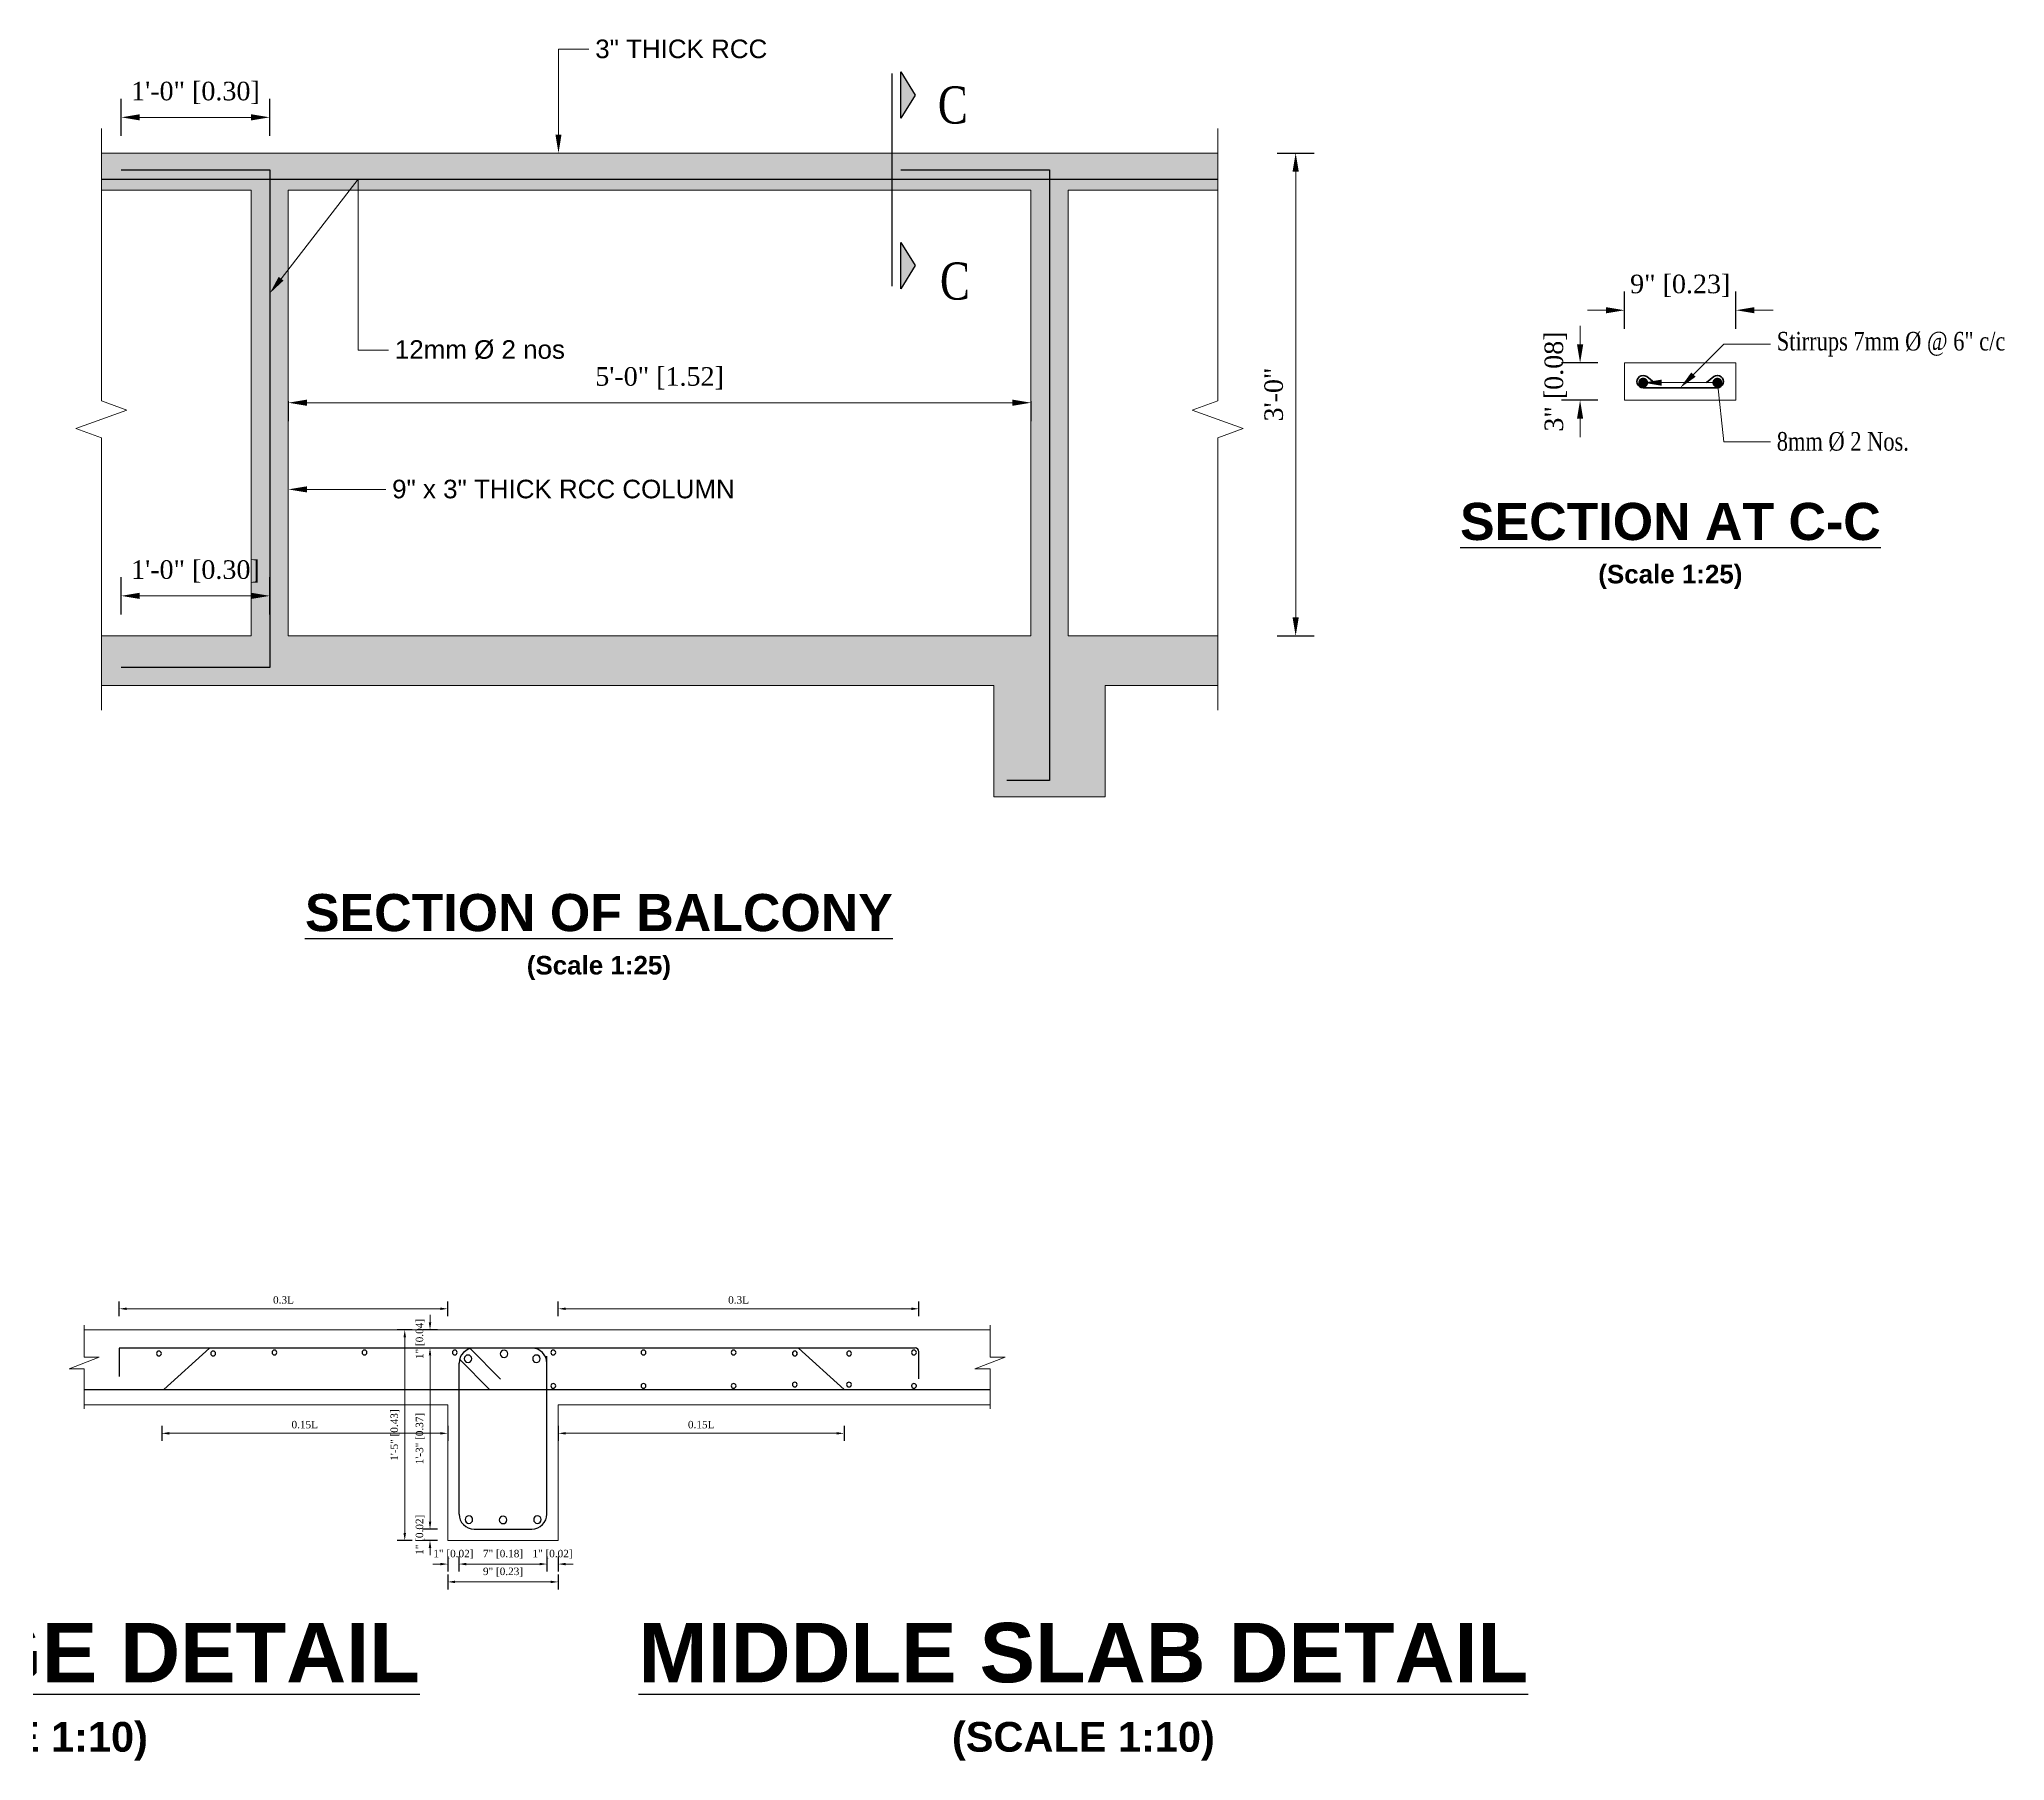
# Model space of a CAD drawing. Header units: feet. Extents: x 4160 to 31260, y -20219 to -1382.
# Drawn here: x 22902 to 23060.8, y -4843.4 to -4704.3 of the extents above; entities that cross this region are included whole.
import ezdxf
from ezdxf import colors
from ezdxf.entities.mleader import LeaderData, LeaderLine
from ezdxf.math import Vec2, Vec3

# ---------------------------------------------------------------- set-up
doc = ezdxf.new("R2010")
doc.units = ezdxf.units.FT
doc.header["$LTSCALE"] = 50
doc.header["$MEASUREMENT"] = 0
doc.header["$PDMODE"] = 34
doc.linetypes.add('DASHED2', pattern=[0.375, 0.25, -0.125])
for name, color, linetype, lineweight in [('DIM', 7, 'Continuous', 9), ('IES_WR_Dimension', 7, 'Continuous', 15), ('IES_WR_Leader', 7, 'Continuous', 15), ('IES_WR_Rebar Concrete Line', 2, 'Continuous', 15), ('IES_WR_Rebar-Main', 1, 'Continuous', 30), ('IES_WR_Stirrups', 6, 'Continuous', 25), ('REBARS', 1, 'Continuous', 40)]:
    doc.layers.add(name, color=color, linetype=linetype, lineweight=lineweight)
doc.layers.add('IES_WR_TEMPLATE-TITLE TEXT', color=7, linetype='Continuous')
doc.layers.add('Text', color=7, linetype='Continuous')
doc.styles.add('1.8', font='times.ttf', dxfattribs={"width": 0.8, "height": 8})
doc.styles.add('arial', font='times.ttf')
doc.styles.add('Arial Annotation', font='arial.ttf', dxfattribs={"height": 0.06})
doc.dimstyles.new('SECS', dxfattribs={"dimtxt": 0.06, "dimasz": 0.06, "dimexe": 0.06, "dimexo": 0, "dimgap": 0.04, "dimtad": 1, "dimdec": 0, "dimzin": 3, "dimdsep": 46, "dimlunit": 4, "dimtxsty": 'arial', "dimcen": 1.25, "dimclrd": 256, "dimclrt": 3, "dimadec": 0, "dimazin": 0, "dimtfac": 1, "dimtdec": 0, "dimtix": 1, "dimtofl": 0, "dimtmove": 2, "dimatfit": 1, "dimfxl": 0.06, "dimfxlon": 1, "dimtolj": 1, "dimtzin": 0, "dimlwd": -1, "dimarcsym": 0})

# ---------------------------------------------------------------- blocks, each defined once
blk = doc.blocks.new('*D905')
at = {"layer": 'Defpoints', "color": 0, "transparency": 16777216}
for p in [(22997.04, -4713.53), (22997.04, -4752.53), (23003.47, -4752.53)]:
    blk.add_point(p, dxfattribs=at)
at = {"layer": 'IES_WR_Dimension', "color": 0, "lineweight": -2, "transparency": 16777216}
for p, q in [((23001.97, -4713.53), (23004.97, -4713.53)), ((23001.97, -4752.53), (23004.97, -4752.53))]:
    blk.add_line(p, q, dxfattribs=at)
at = {"layer": 'IES_WR_Dimension', "transparency": 16777216}
blk.add_line((23003.47, -4715.03), (23003.47, -4751.03), dxfattribs=at)
for points in [[(23003.22, -4715.03), (23003.72, -4715.03), (23003.47, -4713.53)], [(23003.22, -4751.03), (23003.72, -4751.03), (23003.47, -4752.53)]]:
    blk.add_solid(points, dxfattribs=at)
at = {"layer": 'IES_WR_Dimension', "color": 3, "transparency": 16777216, "insert": (23001.7, -4733.03), "char_height": 1.5, "attachment_point": 5, "rotation": 90, "style": 'arial'}
blk.add_mtext('\\A1;3\'-0"', dxfattribs=at)
blk = doc.blocks.new('*D907')
at = {"layer": 'Defpoints', "color": 0, "transparency": 16777216}
for p in [(22908.58, -4710.64), (22908.58, -4714.89), (22920.58, -4714.89)]:
    blk.add_point(p, dxfattribs=at)
at = {"layer": 'IES_WR_Dimension', "color": 0, "lineweight": -2, "transparency": 16777216}
for p, q in [((22908.58, -4712.14), (22908.58, -4709.14)), ((22920.58, -4712.14), (22920.58, -4709.14))]:
    blk.add_line(p, q, dxfattribs=at)
at = {"layer": 'IES_WR_Dimension', "transparency": 16777216}
blk.add_line((22919.08, -4710.64), (22910.08, -4710.64), dxfattribs=at)
for points in [[(22910.08, -4710.39), (22910.08, -4710.89), (22908.58, -4710.64)], [(22919.08, -4710.39), (22919.08, -4710.89), (22920.58, -4710.64)]]:
    blk.add_solid(points, dxfattribs=at)
at = {"layer": 'IES_WR_Dimension', "color": 3, "transparency": 16777216, "insert": (22914.58, -4708.67), "char_height": 1.5, "attachment_point": 5, "style": 'arial'}
blk.add_mtext('\\A1;1\'-0" [0.30]', dxfattribs=at)
blk = doc.blocks.new('*D909')
at = {"layer": 'Defpoints', "color": 0, "transparency": 16777216}
for p in [(22920.58, -4749.29), (22908.58, -4757.93), (22920.58, -4757.93)]:
    blk.add_point(p, dxfattribs=at)
at = {"layer": 'IES_WR_Dimension', "color": 0, "lineweight": -2, "transparency": 16777216}
for p, q in [((22908.58, -4750.79), (22908.58, -4747.79)), ((22920.58, -4750.79), (22920.58, -4747.79))]:
    blk.add_line(p, q, dxfattribs=at)
at = {"layer": 'IES_WR_Dimension', "transparency": 16777216}
blk.add_line((22910.08, -4749.29), (22919.08, -4749.29), dxfattribs=at)
for points in [[(22910.08, -4749.04), (22910.08, -4749.54), (22908.58, -4749.29)], [(22919.08, -4749.04), (22919.08, -4749.54), (22920.58, -4749.29)]]:
    blk.add_solid(points, dxfattribs=at)
at = {"layer": 'IES_WR_Dimension', "color": 3, "transparency": 16777216, "insert": (22914.58, -4747.32), "char_height": 1.5, "attachment_point": 5, "style": 'arial'}
blk.add_mtext('\\A1;1\'-0" [0.30]', dxfattribs=at)
blk = doc.blocks.new('*D911')
at = {"layer": 'Defpoints', "color": 0, "transparency": 16777216}
for p in [(22922.08, -4733.57), (22922.08, -4733.69), (22982.08, -4733.57)]:
    blk.add_point(p, dxfattribs=at)
at = {"layer": 'IES_WR_Dimension', "color": 0, "lineweight": -2, "transparency": 16777216}
for p, q in [((22922.08, -4733.57), (22922.08, -4735.19)), ((22982.08, -4733.57), (22982.08, -4735.19))]:
    blk.add_line(p, q, dxfattribs=at)
at = {"layer": 'IES_WR_Dimension', "transparency": 16777216}
blk.add_line((22980.58, -4733.69), (22923.58, -4733.69), dxfattribs=at)
for points in [[(22923.58, -4733.44), (22923.58, -4733.94), (22922.08, -4733.69)], [(22980.58, -4733.44), (22980.58, -4733.94), (22982.08, -4733.69)]]:
    blk.add_solid(points, dxfattribs=at)
at = {"layer": 'IES_WR_Dimension', "color": 3, "transparency": 16777216, "insert": (22952.08, -4731.72), "char_height": 1.5, "attachment_point": 5, "style": 'arial'}
blk.add_mtext('\\A1;5\'-0" [1.52]', dxfattribs=at)
blk = doc.blocks.new('*D464')
at = {"layer": 'Defpoints', "color": 0, "transparency": 16777216}
for p in [(23030.04, -4726.22), (23030.04, -4728.01), (23039.04, -4728.01)]:
    blk.add_point(p, dxfattribs=at)
at = {"layer": 'IES_WR_Dimension', "color": 0, "lineweight": -2, "transparency": 16777216}
for p, q in [((23030.04, -4727.72), (23030.04, -4724.72)), ((23039.04, -4727.72), (23039.04, -4724.72))]:
    blk.add_line(p, q, dxfattribs=at)
at = {"layer": 'IES_WR_Dimension', "transparency": 16777216}
for p, q in [((23028.54, -4726.22), (23027.04, -4726.22)), ((23040.54, -4726.22), (23042.04, -4726.22))]:
    blk.add_line(p, q, dxfattribs=at)
for points in [[(23028.54, -4725.97), (23028.54, -4726.47), (23030.04, -4726.22)], [(23040.54, -4725.97), (23040.54, -4726.47), (23039.04, -4726.22)]]:
    blk.add_solid(points, dxfattribs=at)
at = {"layer": 'IES_WR_Dimension', "color": 3, "transparency": 16777216, "insert": (23034.54, -4724.25), "char_height": 1.5, "attachment_point": 5, "style": 'arial'}
blk.add_mtext('\\A1;9" [0.23]', dxfattribs=at)
blk = doc.blocks.new('*D465')
at = {"layer": 'Defpoints', "color": 0, "transparency": 16777216}
for p in [(23027.87, -4730.48), (23026.45, -4733.48), (23027.87, -4733.48)]:
    blk.add_point(p, dxfattribs=at)
at = {"layer": 'IES_WR_Dimension', "transparency": 16777216}
for p, q in [((23026.45, -4728.98), (23026.45, -4727.48)), ((23026.45, -4734.98), (23026.45, -4736.48))]:
    blk.add_line(p, q, dxfattribs=at)
at = {"layer": 'IES_WR_Dimension', "color": 0, "lineweight": -2, "transparency": 16777216}
for p, q in [((23027.87, -4730.48), (23024.95, -4730.48)), ((23027.87, -4733.48), (23024.95, -4733.48))]:
    blk.add_line(p, q, dxfattribs=at)
at = {"layer": 'IES_WR_Dimension', "transparency": 16777216}
for points in [[(23026.2, -4728.98), (23026.7, -4728.98), (23026.45, -4730.48)], [(23026.2, -4734.98), (23026.7, -4734.98), (23026.45, -4733.48)]]:
    blk.add_solid(points, dxfattribs=at)
at = {"layer": 'IES_WR_Dimension', "color": 3, "transparency": 16777216, "insert": (23024.48, -4731.98), "char_height": 1.5, "attachment_point": 5, "rotation": 90, "style": 'arial'}
blk.add_mtext('\\A1;3" [0.08]', dxfattribs=at)
blk = doc.blocks.new('*D945')
at = {"layer": 'Defpoints', "color": 0, "ltscale": 0.1, "transparency": 16777216}
for p in [(22931.49, -4808.57), (22934.96, -4808.57), (22934.96, -4825.58)]:
    blk.add_point(p, dxfattribs=at)
at = {"layer": 'DIM', "color": 0, "lineweight": -2, "ltscale": 0.1, "transparency": 16777216}
for p, q in [((22932.09, -4808.57), (22930.89, -4808.57)), ((22932.09, -4825.58), (22930.89, -4825.58))]:
    blk.add_line(p, q, dxfattribs=at)
at = {"layer": 'DIM', "ltscale": 0.1, "transparency": 16777216}
blk.add_line((22931.49, -4824.98), (22931.49, -4809.17), dxfattribs=at)
for points in [[(22931.39, -4809.17), (22931.59, -4809.17), (22931.49, -4808.57)], [(22931.39, -4824.98), (22931.59, -4824.98), (22931.49, -4825.58)]]:
    blk.add_solid(points, dxfattribs=at)
at = {"layer": 'DIM', "color": 3, "ltscale": 0.1, "transparency": 16777216, "insert": (22930.7, -4817.07), "char_height": 0.6, "attachment_point": 5, "rotation": 90, "style": 'arial'}
blk.add_mtext('\\A1;1\'-5" [0.43]', dxfattribs=at)
blk = doc.blocks.new('*D947')
at = {"layer": 'Defpoints', "color": 0, "ltscale": 0.1, "transparency": 16777216}
for p in [(22933.53, -4825.58), (22939.43, -4824.67), (22939.43, -4825.58)]:
    blk.add_point(p, dxfattribs=at)
at = {"layer": 'DIM', "ltscale": 0.1, "transparency": 16777216}
for p, q in [((22933.53, -4824.07), (22933.53, -4823.47)), ((22933.53, -4826.18), (22933.53, -4826.78))]:
    blk.add_line(p, q, dxfattribs=at)
at = {"layer": 'DIM', "color": 0, "lineweight": -2, "ltscale": 0.1, "transparency": 16777216}
for p, q in [((22934.13, -4824.67), (22932.93, -4824.67)), ((22934.13, -4825.58), (22932.93, -4825.58))]:
    blk.add_line(p, q, dxfattribs=at)
at = {"layer": 'DIM', "ltscale": 0.1, "transparency": 16777216}
for points in [[(22933.43, -4824.07), (22933.63, -4824.07), (22933.53, -4824.67)], [(22933.43, -4826.18), (22933.63, -4826.18), (22933.53, -4825.58)]]:
    blk.add_solid(points, dxfattribs=at)
at = {"layer": 'DIM', "color": 3, "ltscale": 0.1, "transparency": 16777216, "insert": (22932.74, -4825.12), "char_height": 0.6, "attachment_point": 5, "rotation": 90, "style": 'arial'}
blk.add_mtext('\\A1;1" [0.02]', dxfattribs=at)
blk = doc.blocks.new('*D949')
at = {"layer": 'Defpoints', "color": 0, "ltscale": 0.1, "transparency": 16777216}
for p in [(22933.53, -4810.04), (22936.6, -4810.04), (22939.43, -4824.67)]:
    blk.add_point(p, dxfattribs=at)
at = {"layer": 'DIM', "color": 0, "lineweight": -2, "ltscale": 0.1, "transparency": 16777216}
for p, q in [((22934.13, -4810.04), (22932.93, -4810.04)), ((22934.13, -4824.67), (22932.93, -4824.67))]:
    blk.add_line(p, q, dxfattribs=at)
at = {"layer": 'DIM', "ltscale": 0.1, "transparency": 16777216}
blk.add_line((22933.53, -4824.07), (22933.53, -4810.64), dxfattribs=at)
for points in [[(22933.43, -4810.64), (22933.63, -4810.64), (22933.53, -4810.04)], [(22933.43, -4824.07), (22933.63, -4824.07), (22933.53, -4824.67)]]:
    blk.add_solid(points, dxfattribs=at)
at = {"layer": 'DIM', "color": 3, "ltscale": 0.1, "transparency": 16777216, "insert": (22932.74, -4817.35), "char_height": 0.6, "attachment_point": 5, "rotation": 90, "style": 'arial'}
blk.add_mtext('\\A1;1\'-3" [0.37]', dxfattribs=at)
blk = doc.blocks.new('*D951')
at = {"layer": 'Defpoints', "color": 0, "ltscale": 0.1, "transparency": 16777216}
for p in [(22935.87, -4823.45), (22934.96, -4825.58), (22935.87, -4827.49)]:
    blk.add_point(p, dxfattribs=at)
at = {"layer": 'DIM', "color": 0, "lineweight": -2, "ltscale": 0.1, "transparency": 16777216}
for p, q in [((22934.96, -4826.89), (22934.96, -4828.09)), ((22935.87, -4826.89), (22935.87, -4828.09))]:
    blk.add_line(p, q, dxfattribs=at)
at = {"layer": 'DIM', "ltscale": 0.1, "transparency": 16777216}
for p, q in [((22934.36, -4827.49), (22933.76, -4827.49)), ((22936.47, -4827.49), (22937.07, -4827.49))]:
    blk.add_line(p, q, dxfattribs=at)
for points in [[(22934.36, -4827.39), (22934.36, -4827.59), (22934.96, -4827.49)], [(22936.47, -4827.39), (22936.47, -4827.59), (22935.87, -4827.49)]]:
    blk.add_solid(points, dxfattribs=at)
at = {"layer": 'DIM', "color": 3, "ltscale": 0.1, "transparency": 16777216, "insert": (22935.42, -4826.7), "char_height": 0.6, "attachment_point": 5, "style": 'arial'}
blk.add_mtext('\\A1;1" [0.02]', dxfattribs=at)
blk = doc.blocks.new('*D953')
at = {"layer": 'Defpoints', "color": 0, "ltscale": 0.1, "transparency": 16777216}
for p in [(22935.87, -4823.45), (22942.98, -4823.45), (22942.98, -4827.49)]:
    blk.add_point(p, dxfattribs=at)
at = {"layer": 'DIM', "color": 0, "lineweight": -2, "ltscale": 0.1, "transparency": 16777216}
for p, q in [((22935.87, -4826.89), (22935.87, -4828.09)), ((22942.98, -4826.89), (22942.98, -4828.09))]:
    blk.add_line(p, q, dxfattribs=at)
at = {"layer": 'DIM', "ltscale": 0.1, "transparency": 16777216}
blk.add_line((22936.47, -4827.49), (22942.38, -4827.49), dxfattribs=at)
for points in [[(22936.47, -4827.39), (22936.47, -4827.59), (22935.87, -4827.49)], [(22942.38, -4827.39), (22942.38, -4827.59), (22942.98, -4827.49)]]:
    blk.add_solid(points, dxfattribs=at)
at = {"layer": 'DIM', "color": 3, "ltscale": 0.1, "transparency": 16777216, "insert": (22939.43, -4826.7), "char_height": 0.6, "attachment_point": 5, "style": 'arial'}
blk.add_mtext('\\A1;7" [0.18]', dxfattribs=at)
blk = doc.blocks.new('*D955')
at = {"layer": 'Defpoints', "color": 0, "ltscale": 0.1, "transparency": 16777216}
for p in [(22942.98, -4823.45), (22943.89, -4825.58), (22943.89, -4827.49)]:
    blk.add_point(p, dxfattribs=at)
at = {"layer": 'DIM', "color": 0, "lineweight": -2, "ltscale": 0.1, "transparency": 16777216}
for p, q in [((22942.98, -4826.89), (22942.98, -4828.09)), ((22943.89, -4826.89), (22943.89, -4828.09))]:
    blk.add_line(p, q, dxfattribs=at)
at = {"layer": 'DIM', "ltscale": 0.1, "transparency": 16777216}
for p, q in [((22942.38, -4827.49), (22941.78, -4827.49)), ((22944.49, -4827.49), (22945.09, -4827.49))]:
    blk.add_line(p, q, dxfattribs=at)
for points in [[(22942.38, -4827.39), (22942.38, -4827.59), (22942.98, -4827.49)], [(22944.49, -4827.39), (22944.49, -4827.59), (22943.89, -4827.49)]]:
    blk.add_solid(points, dxfattribs=at)
at = {"layer": 'DIM', "color": 3, "ltscale": 0.1, "transparency": 16777216, "insert": (22943.43, -4826.7), "char_height": 0.6, "attachment_point": 5, "style": 'arial'}
blk.add_mtext('\\A1;1" [0.02]', dxfattribs=at)
blk = doc.blocks.new('*D957')
at = {"layer": 'Defpoints', "color": 0, "ltscale": 0.1, "transparency": 16777216}
for p in [(22934.96, -4825.58), (22943.89, -4825.58), (22943.89, -4828.93)]:
    blk.add_point(p, dxfattribs=at)
at = {"layer": 'DIM', "color": 0, "lineweight": -2, "ltscale": 0.1, "transparency": 16777216}
for p, q in [((22934.96, -4828.33), (22934.96, -4829.53)), ((22943.89, -4828.33), (22943.89, -4829.53))]:
    blk.add_line(p, q, dxfattribs=at)
at = {"layer": 'DIM', "ltscale": 0.1, "transparency": 16777216}
blk.add_line((22935.56, -4828.93), (22943.29, -4828.93), dxfattribs=at)
for points in [[(22935.56, -4828.83), (22935.56, -4829.03), (22934.96, -4828.93)], [(22943.29, -4828.83), (22943.29, -4829.03), (22943.89, -4828.93)]]:
    blk.add_solid(points, dxfattribs=at)
at = {"layer": 'DIM', "color": 3, "ltscale": 0.1, "transparency": 16777216, "insert": (22939.43, -4828.14), "char_height": 0.6, "attachment_point": 5, "style": 'arial'}
blk.add_mtext('\\A1;9" [0.23]', dxfattribs=at)
blk = doc.blocks.new('*D959')
at = {"layer": 'Defpoints', "color": 0, "ltscale": 0.1, "transparency": 16777216}
for p in [(22966.99, -4813.38), (22943.89, -4814.64), (22966.99, -4816.93)]:
    blk.add_point(p, dxfattribs=at)
at = {"layer": 'DIM', "color": 0, "lineweight": -2, "ltscale": 0.1, "transparency": 16777216}
for p, q in [((22943.89, -4816.33), (22943.89, -4817.53)), ((22966.99, -4816.33), (22966.99, -4817.53))]:
    blk.add_line(p, q, dxfattribs=at)
at = {"layer": 'DIM', "ltscale": 0.1, "transparency": 16777216}
blk.add_line((22944.49, -4816.93), (22966.39, -4816.93), dxfattribs=at)
for points in [[(22944.49, -4816.83), (22944.49, -4817.03), (22943.89, -4816.93)], [(22966.39, -4816.83), (22966.39, -4817.03), (22966.99, -4816.93)]]:
    blk.add_solid(points, dxfattribs=at)
at = {"layer": 'DIM', "color": 3, "ltscale": 0.1, "transparency": 16777216, "insert": (22955.44, -4816.23), "char_height": 0.6, "attachment_point": 5, "style": 'arial'}
blk.add_mtext('\\A1;0.15L', dxfattribs=at)
blk = doc.blocks.new('*D961')
at = {"layer": 'Defpoints', "color": 0, "ltscale": 0.1, "transparency": 16777216}
for p in [(22933.53, -4808.57), (22942.19, -4808.57), (22936.6, -4810.04)]:
    blk.add_point(p, dxfattribs=at)
at = {"layer": 'DIM', "ltscale": 0.1, "transparency": 16777216}
for p, q in [((22933.53, -4807.97), (22933.53, -4807.37)), ((22933.53, -4810.64), (22933.53, -4811.24))]:
    blk.add_line(p, q, dxfattribs=at)
at = {"layer": 'DIM', "color": 0, "lineweight": -2, "ltscale": 0.1, "transparency": 16777216}
for p, q in [((22934.13, -4808.57), (22932.93, -4808.57)), ((22934.13, -4810.04), (22932.93, -4810.04))]:
    blk.add_line(p, q, dxfattribs=at)
at = {"layer": 'DIM', "ltscale": 0.1, "transparency": 16777216}
for points in [[(22933.43, -4807.97), (22933.63, -4807.97), (22933.53, -4808.57)], [(22933.43, -4810.64), (22933.63, -4810.64), (22933.53, -4810.04)]]:
    blk.add_solid(points, dxfattribs=at)
at = {"layer": 'DIM', "color": 3, "ltscale": 0.1, "transparency": 16777216, "insert": (22932.74, -4809.31), "char_height": 0.6, "attachment_point": 5, "rotation": 90, "style": 'arial'}
blk.add_mtext('\\A1;1" [0.04]', dxfattribs=at)
blk = doc.blocks.new('*D963')
at = {"layer": 'Defpoints', "color": 0, "ltscale": 0.1, "transparency": 16777216}
for p in [(22973.03, -4806.87), (22973.03, -4812.52), (22943.89, -4814.64)]:
    blk.add_point(p, dxfattribs=at)
at = {"layer": 'DIM', "color": 0, "lineweight": -2, "ltscale": 0.1, "transparency": 16777216}
for p, q in [((22943.89, -4807.47), (22943.89, -4806.27)), ((22973.03, -4807.47), (22973.03, -4806.27))]:
    blk.add_line(p, q, dxfattribs=at)
at = {"layer": 'DIM', "ltscale": 0.1, "transparency": 16777216}
blk.add_line((22944.49, -4806.87), (22972.43, -4806.87), dxfattribs=at)
for points in [[(22944.49, -4806.77), (22944.49, -4806.97), (22943.89, -4806.87)], [(22972.43, -4806.77), (22972.43, -4806.97), (22973.03, -4806.87)]]:
    blk.add_solid(points, dxfattribs=at)
at = {"layer": 'DIM', "color": 3, "ltscale": 0.1, "transparency": 16777216, "insert": (22958.46, -4806.16), "char_height": 0.6, "attachment_point": 5, "style": 'arial'}
blk.add_mtext('\\A1;0.3L', dxfattribs=at)
blk = doc.blocks.new('*D965')
at = {"layer": 'Defpoints', "color": 0, "ltscale": 0.1, "transparency": 16777216}
for p in [(22908.42, -4806.87), (22908.42, -4812.33), (22934.96, -4814.64)]:
    blk.add_point(p, dxfattribs=at)
at = {"layer": 'DIM', "color": 0, "lineweight": -2, "ltscale": 0.1, "transparency": 16777216}
for p, q in [((22908.42, -4807.47), (22908.42, -4806.27)), ((22934.96, -4807.47), (22934.96, -4806.27))]:
    blk.add_line(p, q, dxfattribs=at)
at = {"layer": 'DIM', "ltscale": 0.1, "transparency": 16777216}
blk.add_line((22934.36, -4806.87), (22909.02, -4806.87), dxfattribs=at)
for points in [[(22909.02, -4806.77), (22909.02, -4806.97), (22908.42, -4806.87)], [(22934.36, -4806.77), (22934.36, -4806.97), (22934.96, -4806.87)]]:
    blk.add_solid(points, dxfattribs=at)
at = {"layer": 'DIM', "color": 3, "ltscale": 0.1, "transparency": 16777216, "insert": (22921.69, -4806.16), "char_height": 0.6, "attachment_point": 5, "style": 'arial'}
blk.add_mtext('\\A1;0.3L', dxfattribs=at)
blk = doc.blocks.new('*D967')
at = {"layer": 'Defpoints', "color": 0, "ltscale": 0.1, "transparency": 16777216}
for p in [(22911.86, -4813.38), (22934.96, -4814.64), (22911.86, -4816.93)]:
    blk.add_point(p, dxfattribs=at)
at = {"layer": 'DIM', "color": 0, "lineweight": -2, "ltscale": 0.1, "transparency": 16777216}
for p, q in [((22911.86, -4816.33), (22911.86, -4817.53)), ((22934.96, -4816.33), (22934.96, -4817.53))]:
    blk.add_line(p, q, dxfattribs=at)
at = {"layer": 'DIM', "ltscale": 0.1, "transparency": 16777216}
blk.add_line((22934.36, -4816.93), (22912.46, -4816.93), dxfattribs=at)
for points in [[(22912.46, -4816.83), (22912.46, -4817.03), (22911.86, -4816.93)], [(22934.36, -4816.83), (22934.36, -4817.03), (22934.96, -4816.93)]]:
    blk.add_solid(points, dxfattribs=at)
at = {"layer": 'DIM', "color": 3, "ltscale": 0.1, "transparency": 16777216, "insert": (22923.41, -4816.23), "char_height": 0.6, "attachment_point": 5, "style": 'arial'}
blk.add_mtext('\\A1;0.15L', dxfattribs=at)

msp = doc.modelspace()

# ---------------------------------------------------------------- hatches: boundary and pattern name
at = {"ltscale": 10}
h = msp.add_hatch(dxfattribs=at)
h.set_pattern_fill('AR-CONC', color=8, scale=0.5, style=0)
h.set_pattern_definition([(50, (20538.4605, -5610.6154), (3.586301, -0.3137607), [0.375, -4.125]), (355, (20538.4605, -5610.6154), (-0.6937567, 3.7609607), [0.3, -3.3]), (100.4514, (20538.7594, -5610.6415), (2.892547, 3.4471977), [0.318701, -3.5057106]), (46.1842, (20538.4605, -5609.6154), (5.336205, -0.827595), [0.5625, -6.1875]), (96.6356, (20538.905, -5609.6843), (4.673314, 4.870589), [0.478051, -5.258565]), (351.1842, (20538.4605, -5609.6154), (4.67331, 4.870593), [0.45, -4.95]), (21, (20538.9605, -5609.8654), (2.9845353, -2.0130945), [0.375, -4.125]), (326, (20538.9605, -5609.8654), (1.2165767, 3.62575), [0.3, -3.3]), (71.4514, (20539.2092, -5610.033), (4.201113, 1.6126525), [0.318701, -3.5057106]), (37.5, (20538.4605, -5610.6154), (0.0607993, 1.6644693), [0, -3.26, 0, -3.35, 0, -3.3125]), (7.5, (20538.4605, -5610.6154), (1.3153477, 1.9720586), [0, -1.91, 0, -3.185, 0, -1.2625]), (327.5, (20537.3455, -5610.6154), (2.6691122, -0.11277436), [0, -1.25, 0, -3.9, 0, -5.175]), (317.5, (20536.8455, -5610.6154), (2.9159308, 0.500525), [0, -1.625, 0, -2.59, 0, -3.675])])
h.paths.add_polyline_path([(22970.84, -4713.53), (22906.98, -4713.53), (22906.98, -4715.64), (22970.84, -4715.64)])
h.paths.add_polyline_path([(22997.18, -4713.53), (22970.84, -4713.53), (22970.84, -4715.64), (22997.18, -4715.64)])
h.paths.add_polyline_path([(22970.84, -4715.64), (22970.84, -4716.53), (22982.08, -4716.53), (22982.08, -4752.53), (22922.08, -4752.53), (22922.08, -4716.53), (22970.84, -4716.53), (22970.84, -4715.64), (22906.98, -4715.64), (22906.98, -4716.53), (22919.08, -4716.53), (22919.08, -4752.53), (22906.98, -4752.53), (22906.98, -4756.53), (22979.08, -4756.53), (22979.08, -4765.53), (22988.08, -4765.53), (22988.08, -4756.53), (22997.18, -4756.53), (22997.18, -4752.53), (22985.08, -4752.53), (22985.08, -4716.53), (22997.18, -4716.53), (22997.18, -4715.64)])
at = {"layer": 'Text', "ltscale": 10}
for points in [[(22971.56, -4706.97), (22971.56, -4710.72), (22972.72, -4708.85)], [(22971.56, -4720.75), (22971.56, -4724.5), (22972.72, -4722.62)]]:
    msp.add_hatch(color=256, dxfattribs=at).paths.add_polyline_path(points)

# ---------------------------------------------------------------- linework, layer by layer
at = {"linetype": 'DASHED2', "ltscale": 10}
msp.add_line((22970.84, -4707.09), (22970.84, -4724.28), dxfattribs=at)
at = {"layer": 'DIM'}
msp.add_line((22934.96, -4814.64), (22934.96, -4814.65), dxfattribs=at)
for start, end in [(0, 180), (180, 0)]:
    msp.add_arc((22972.63, -4813.1), 0.194, start, end, dxfattribs=at)
at = {"layer": 'IES_WR_Rebar Concrete Line'}
for p, q in [((22906.98, -4713.53), (22997.18, -4713.53)), ((22906.98, -4716.53), (22919.08, -4716.53)), ((22919.08, -4752.53), (22919.08, -4716.53)), ((22922.08, -4716.53), (22982.08, -4716.53)), ((22922.08, -4752.53), (22922.08, -4716.53)), ((22982.08, -4752.53), (22982.08, -4716.53)), ((22985.08, -4716.53), (22997.18, -4716.53)), ((22985.08, -4752.53), (22985.08, -4716.53)), ((23030.04, -4730.48), (23030.04, -4733.48)), ((23039.04, -4730.48), (23030.04, -4730.48)), ((23039.04, -4733.48), (23039.04, -4730.48)), ((23030.04, -4733.48), (23039.04, -4733.48)), ((22906.98, -4752.53), (22919.08, -4752.53)), ((22922.08, -4752.53), (22982.08, -4752.53)), ((22985.08, -4752.53), (22997.18, -4752.53)), ((22906.98, -4756.53), (22979.08, -4756.53)), ((22979.08, -4765.53), (22979.08, -4756.53)), ((22988.08, -4756.53), (22997.18, -4756.53)), ((22988.08, -4765.53), (22988.08, -4756.53)), ((22979.08, -4765.53), (22988.08, -4765.53)), ((22905.6, -4810.79), (22905.6, -4808.2)), ((22905.6, -4808.57), (22978.78, -4808.57)), ((22978.78, -4810.79), (22978.78, -4808.2)), ((22904.38, -4811.73), (22906.81, -4810.79)), ((22906.81, -4810.79), (22905.6, -4810.79)), ((22977.56, -4811.73), (22979.99, -4810.79)), ((22979.99, -4810.79), (22978.78, -4810.79)), ((22905.6, -4811.73), (22904.38, -4811.73)), ((22905.6, -4814.95), (22905.6, -4811.73)), ((22978.78, -4811.73), (22977.56, -4811.73)), ((22978.78, -4814.95), (22978.78, -4811.73)), ((22934.96, -4814.64), (22905.6, -4814.64)), ((22934.96, -4814.64), (22934.96, -4825.58)), ((22943.89, -4814.64), (22943.89, -4825.58)), ((22934.96, -4825.58), (22943.89, -4825.58))]:
    msp.add_line(p, q, dxfattribs=at)
for points in [[(22906.98, -4711.53), (22906.98, -4733.53), (22909.04, -4734.28), (22904.92, -4735.78), (22906.98, -4736.53), (22906.98, -4758.53)], [(22997.18, -4711.53), (22997.18, -4733.53), (22995.12, -4734.28), (22999.24, -4735.78), (22997.18, -4736.53), (22997.18, -4758.53)], [(22943.89, -4814.64), (22978.78, -4814.64)]]:
    msp.add_lwpolyline(points, dxfattribs=at)
at = {"layer": 'IES_WR_Rebar-Main'}
for p, q in [((22906.98, -4715.64), (22997.18, -4715.64)), ((22941.76, -4810.04), (22908.42, -4810.04)), ((22912.02, -4813.38), (22915.71, -4810.04)), ((22972.73, -4810.04), (22936.6, -4810.04)), ((22966.99, -4813.38), (22963.31, -4810.04)), ((22973.03, -4812.52), (22973.03, -4810.34)), ((22905.6, -4813.38), (22978.78, -4813.38))]:
    msp.add_line(p, q, dxfattribs=at)
for points in [[(22908.58, -4714.89), (22920.58, -4714.89), (22920.58, -4755.07), (22908.58, -4755.07)], [(22971.58, -4714.89), (22983.58, -4714.89), (22983.58, -4764.21), (22980.13, -4764.21)], [(22908.42, -4810.04), (22908.42, -4812.33)]]:
    msp.add_lwpolyline(points, dxfattribs=at)
for centre, radius, start, end in [((22911.63, -4810.48), 0.194, 0, 180), ((22911.63, -4810.48), 0.194, 180, 0), ((22916.01, -4810.48), 0.194, 0, 180), ((22916.01, -4810.48), 0.194, 180, 0), ((22916.01, -4810.48), 0.194, 0, 180), ((22916.01, -4810.48), 0.194, 180, 0), ((22920.96, -4810.4), 0.194, 0, 180), ((22920.96, -4810.4), 0.194, 180, 0), ((22928.24, -4810.4), 0.194, 0, 180), ((22928.24, -4810.4), 0.194, 180, 0), ((22935.53, -4810.4), 0.194, 0, 180), ((22935.53, -4810.4), 0.194, 180, 0), ((22936.6, -4810.91), 0.304, 0, 180), ((22936.6, -4810.91), 0.304, 180, 0), ((22939.51, -4810.51), 0.304, 0, 180), ((22939.51, -4810.51), 0.304, 180, 0), ((22942.13, -4810.91), 0.304, 0, 180), ((22942.13, -4810.91), 0.304, 180, 0), ((22943.49, -4810.4), 0.194, 0, 180), ((22943.49, -4810.4), 0.194, 180, 0), ((22950.78, -4810.4), 0.194, 0, 180), ((22950.78, -4810.4), 0.194, 180, 0), ((22958.06, -4810.4), 0.194, 0, 180), ((22958.06, -4810.4), 0.194, 180, 0), ((22963, -4810.48), 0.194, 0, 180), ((22963, -4810.48), 0.194, 180, 0), ((22963.01, -4810.48), 0.194, 0, 180), ((22963.01, -4810.48), 0.194, 180, 0), ((22967.39, -4810.48), 0.194, 0, 180), ((22967.39, -4810.48), 0.194, 180, 0), ((22972.63, -4810.4), 0.194, 0, 180), ((22972.63, -4810.4), 0.194, 180, 0), ((22972.73, -4810.34), 0.304, 0, 90), ((22943.49, -4813.1), 0.194, 0, 180), ((22950.78, -4813.1), 0.194, 0, 180), ((22958.06, -4813.1), 0.194, 0, 180), ((22963, -4812.99), 0.194, 0, 180), ((22963, -4812.99), 0.194, 0, 180), ((22967.38, -4812.99), 0.194, 0, 180), ((22972.63, -4813.1), 0.194, 0, 180), ((22943.49, -4813.1), 0.194, 180, 0), ((22950.78, -4813.1), 0.194, 180, 0), ((22958.06, -4813.1), 0.194, 180, 0), ((22963, -4812.99), 0.194, 180, 0), ((22963, -4812.99), 0.194, 180, 0), ((22967.38, -4812.99), 0.194, 180, 0), ((22972.63, -4813.1), 0.194, 180, 0), ((22936.67, -4823.9), 0.304, 0, 180), ((22936.67, -4823.9), 0.304, 180, 0), ((22939.43, -4823.92), 0.304, 0, 180), ((22939.43, -4823.92), 0.304, 180, 0), ((22942.21, -4823.9), 0.304, 0, 180), ((22942.21, -4823.9), 0.304, 180, 0)]:
    msp.add_arc(centre, radius, start, end, dxfattribs=at)
at = {"layer": 'IES_WR_Stirrups'}
for p, q in [((22935.87, -4811.26), (22935.87, -4823.45)), ((22935.91, -4810.94), (22938.37, -4813.41)), ((22936.77, -4810.09), (22939.23, -4812.55)), ((22942.98, -4823.45), (22942.98, -4810.7)), ((22937.09, -4824.67), (22941.76, -4824.67))]:
    msp.add_line(p, q, dxfattribs=at)
for centre, start, end in [((22937.09, -4811.26), 90, 180), ((22941.76, -4811.26), 0, 90), ((22937.09, -4823.45), 180, 270), ((22941.76, -4823.45), 270, 0)]:
    msp.add_arc(centre, 1.21, start, end, dxfattribs=at)
at = {"layer": 'REBARS'}
msp.add_lwpolyline([(23032.44, -4732.06), (23031.83, -4731.58, 1.365663), (23031.54, -4732.48), (23037.54, -4732.48, 1.365663), (23037.26, -4731.58), (23036.65, -4732.06)], format="xyb", dxfattribs=at)
at = {"layer": 'REBARS', "const_width": 0.4}
for points in [[(23031.55, -4732.27, -1), (23031.55, -4731.87, -1)], [(23037.54, -4732.27, 1), (23037.54, -4731.87, 1)]]:
    msp.add_lwpolyline(points, format="xyb", close=True, dxfattribs=at)
at = {"layer": 'Text', "ltscale": 10}
for points in [[(22971.56, -4710.72), (22971.56, -4706.97), (22972.72, -4708.85), (22971.56, -4710.72)], [(22971.56, -4724.5), (22971.56, -4720.75), (22972.72, -4722.62), (22971.56, -4724.5)]]:
    msp.add_lwpolyline(points, dxfattribs=at)

# ---------------------------------------------------------------- texts
at = {"layer": 'IES_WR_TEMPLATE-TITLE TEXT', "attachment_point": 1, "style": 'Arial Annotation'}
for s, insert, char_height, width in [('\\pxqc;{\\fArial|b1|i0|c0|p34;\\LSECTION AT C-C\\P\\H0.5x;\\l(Scale 1:25)}', (22995.38, -4741.78), 3, 76.7271), ('\\pxqc;{\\fArial|b1|i0|c0|p34;\\LSECTION OF BALCONY\\P\\H0.5x;\\l(Scale 1:25)}', (22908.81, -4773.37), 3, 76.7271), ('\\pxqc;{\\fArial|b1|i0|c0|p34;\\LSLAB EDGE DETAIL\\P\\H0.5x;\\l(SCALE 1:10)}', (22824.6, -4832.24), 4.8, 151.0404), ('\\pxqc;{\\fArial|b1|i0|c0|p34;\\LMIDDLE SLAB DETAIL\\P\\H0.5x;\\l(SCALE 1:10)}', (22910.8, -4832.24), 4.8, 151.0404)]:
    msp.add_mtext(s, dxfattribs=dict(at, insert=insert, char_height=char_height, width=width))
at = {"layer": 'Text', "ltscale": 10, "style": '1.8', "width": 0.8}
for p in [(22974.56, -4711.14), (22974.73, -4725.36)]:
    msp.add_text('C', height=3, dxfattribs=at).set_placement(p)

# ---------------------------------------------------------------- dimensions: what is measured, and where the dimension line sits
at = {"layer": 'DIM', "ltscale": 0.1}
for base, p2, text, picture, middle in [((22908.42, -4806.87), (22908.42, -4812.33), '0.3L', '*D965', (22921.69, -4806.16)), ((22911.86, -4816.93), (22911.86, -4813.38), '0.15L', '*D967', (22923.41, -4816.23))]:
    dim = msp.add_linear_dim(base=base, p1=(22934.96, -4814.64), p2=p2, angle=180, text=text, dimstyle='SECS', override={"dimscale": 0, "dimtix": 1, "dimtofl": 0, "dimtmove": 2, "dimatfit": 1}, dxfattribs=at)
    dim.commit()
    dim.dimension.update_dxf_attribs({"geometry": picture, "text_midpoint": middle})
for base, p2, text, picture, middle in [((22973.03, -4806.87), (22973.03, -4812.52), '0.3L', '*D963', (22958.46, -4806.16)), ((22966.99, -4816.93), (22966.99, -4813.38), '0.15L', '*D959', (22955.44, -4816.23))]:
    dim = msp.add_linear_dim(base=base, p1=(22943.89, -4814.64), p2=p2, text=text, dimstyle='SECS', override={"dimscale": 0, "dimtix": 1, "dimtofl": 0, "dimtmove": 2, "dimatfit": 1}, dxfattribs=at)
    dim.commit()
    dim.dimension.update_dxf_attribs({"geometry": picture, "text_midpoint": middle})
for base, p1, p2, picture, middle in [((22933.53, -4808.57), (22936.6, -4810.04), (22942.19, -4808.57), '*D961', (22932.74, -4809.31)), ((22931.49, -4808.57), (22934.96, -4825.58), (22934.96, -4808.57), '*D945', (22930.7, -4817.07)), ((22933.53, -4810.04), (22939.43, -4824.67), (22936.6, -4810.04), '*D949', (22932.74, -4817.35)), ((22933.53, -4825.58), (22939.43, -4824.67), (22939.43, -4825.58), '*D947', (22932.74, -4825.12))]:
    dim = msp.add_linear_dim(base=base, p1=p1, p2=p2, angle=90, dimstyle='SECS', override={"dimscale": 0, "dimtix": 1, "dimtofl": 0, "dimtmove": 2, "dimatfit": 1}, dxfattribs=at)
    dim.commit()
    dim.dimension.update_dxf_attribs({"geometry": picture, "text_midpoint": middle})
for base, p1, p2, picture, middle in [((22935.87, -4827.49), (22934.96, -4825.58), (22935.87, -4823.45), '*D951', (22935.42, -4826.7)), ((22942.98, -4827.49), (22935.87, -4823.45), (22942.98, -4823.45), '*D953', (22939.43, -4826.7)), ((22943.89, -4827.49), (22942.98, -4823.45), (22943.89, -4825.58), '*D955', (22943.43, -4826.7)), ((22943.89, -4828.93), (22934.96, -4825.58), (22943.89, -4825.58), '*D957', (22939.43, -4828.14))]:
    dim = msp.add_linear_dim(base=base, p1=p1, p2=p2, dimstyle='SECS', override={"dimscale": 0, "dimtix": 1, "dimtofl": 0, "dimtmove": 2, "dimatfit": 1}, dxfattribs=at)
    dim.commit()
    dim.dimension.update_dxf_attribs({"geometry": picture, "text_midpoint": middle})
at = {"layer": 'IES_WR_Dimension'}
for base, p1, p2, picture, middle in [((22908.58, -4710.64), (22920.58, -4714.89), (22908.58, -4714.89), '*D907', (22914.58, -4708.67)), ((22922.08, -4733.69), (22982.08, -4733.57), (22922.08, -4733.57), '*D911', (22952.08, -4731.72)), ((22920.58, -4749.29), (22908.58, -4757.93), (22920.58, -4757.93), '*D909', (22914.58, -4747.32))]:
    dim = msp.add_linear_dim(base=base, p1=p1, p2=p2, dimstyle='SECS', override={"dimscale": 0, "dimtix": 1, "dimtofl": 0, "dimtmove": 2, "dimatfit": 1}, dxfattribs=at)
    dim.commit()
    dim.dimension.update_dxf_attribs({"geometry": picture, "text_midpoint": middle})
dim = msp.add_linear_dim(base=(23003.47, -4752.53), p1=(22997.04, -4713.53), p2=(22997.04, -4752.53), angle=90, text='3\'-0"', dimstyle='SECS', override={"dimscale": 0, "dimtix": 1, "dimtofl": 0, "dimtmove": 2, "dimatfit": 1}, dxfattribs=at)
dim.commit()
dim.dimension.update_dxf_attribs({"geometry": '*D905', "text_midpoint": (23001.7, -4733.03)})
for p1, p2, distance, picture, middle in [((23039.04, -4728.01), (23030.04, -4728.01), -1.78, '*D464', (23034.54, -4724.25)), ((23027.87, -4730.48), (23027.87, -4733.48), -1.42, '*D465', (23024.48, -4731.98))]:
    dim = msp.add_aligned_dim(p1=p1, p2=p2, distance=distance, dimstyle='SECS', override={"dimscale": 0, "dimtix": 1, "dimtofl": 0, "dimtmove": 2, "dimatfit": 1}, dxfattribs=at)
    dim.commit()
    dim.dimension.update_dxf_attribs({"geometry": picture, "text_midpoint": middle})

# ---------------------------------------------------------------- leaders
ml = msp.add_multileader_mtext('Standard', dxfattribs=at)
ml.set_content('3" THICK RCC', color=256, style='Arial Annotation')
ml.set_leader_properties(color=256, linetype='ByLayer', lineweight=-1)
ml.build(insert=Vec2(0, 0))
ml.multileader.update_dxf_attribs({"text_left_attachment_type": 2, "text_right_attachment_type": 2, "dogleg_length": 0.0985, "arrow_head_size": 1.5, "scale": 25})
ctx = ml.context
ctx.base_point, ctx.scale, ctx.char_height, ctx.arrow_head_size, ctx.landing_gap_size, ctx.plane_origin = Vec3(22946.38, -4705.14), 25, 1.5, 1.5, 0.5, Vec3(22943.91, -4713.53)
ctx.left_attachment, ctx.right_attachment = 2, 2
notes = []
notes.append((ctx, [(0, (1, 1, 0), (22943.91, -4705.14), (1, 0), 2.46, [(0, [(22943.91, -4713.53)], 0, [])])]))
ctx.mtext.insert, ctx.mtext.flow_direction = Vec3(22946.88, -4704.36), 5
ml = msp.add_multileader_mtext('Standard', dxfattribs=at)
ml.set_content('12mm %%C 2 nos', color=256, style='Arial Annotation')
ml.set_leader_properties(color=256, linetype='ByLayer', lineweight=-1)
ml.build(insert=Vec2(0, 0))
ml.multileader.update_dxf_attribs({"text_left_attachment_type": 2, "text_right_attachment_type": 2, "dogleg_length": 0.0985, "arrow_head_size": 1.5, "scale": 25})
ctx = ml.context
ctx.base_point, ctx.scale, ctx.char_height, ctx.arrow_head_size, ctx.landing_gap_size, ctx.plane_origin = Vec3(22930.19, -4729.44), 25, 1.5, 1.5, 0.5, Vec3(22920.58, -4724.86)
ctx.left_attachment, ctx.right_attachment = 2, 2
notes.append((ctx, [(0, (1, 1, 0), (22927.72, -4729.44), (1, 0), 2.46, [(1, [(22920.58, -4724.86), (22927.72, -4715.64)], 0, [])])]))
ctx.mtext.insert, ctx.mtext.flow_direction = Vec3(22930.69, -4728.64), 5
ml = msp.add_multileader_mtext('Standard', dxfattribs=at)
ml.set_content('9" x 3" THICK RCC COLUMN', color=256, style='Arial Annotation')
ml.set_leader_properties(color=256, linetype='ByLayer', lineweight=-1)
ml.build(insert=Vec2(0, 0))
ml.multileader.update_dxf_attribs({"text_left_attachment_type": 2, "text_right_attachment_type": 2, "dogleg_length": 0.0985, "arrow_head_size": 1.5, "scale": 25})
ctx = ml.context
ctx.base_point, ctx.scale, ctx.char_height, ctx.arrow_head_size, ctx.landing_gap_size, ctx.plane_origin = Vec3(22929.97, -4740.69), 25, 1.5, 1.5, 0.5, Vec3(22927.51, -4749.09)
ctx.left_attachment, ctx.right_attachment = 2, 2
notes.append((ctx, [(0, (1, 1, 0), (22927.51, -4740.69), (1, 0), 2.46, [(0, [(22922.08, -4740.69)], 0, [])])]))
ctx.mtext.insert, ctx.mtext.flow_direction = Vec3(22930.47, -4739.91), 5
at = {"layer": 'IES_WR_Leader'}
ml = msp.add_multileader_mtext('Standard', dxfattribs=at)
ml.set_content('{\\fTimes New Roman|b0|i0|c0|p18;\\W0.8;Stirrups 7mm %%C @ 6" c/c}', color=256, style='Arial Annotation')
ml.set_leader_properties(color=256, linetype='ByLayer', lineweight=-1)
ml.build(insert=Vec2(0, 0))
ml.multileader.update_dxf_attribs({"text_left_attachment_type": 2, "text_right_attachment_type": 2, "dogleg_length": 0.151, "arrow_head_size": 1.5, "scale": 25})
ctx = ml.context
ctx.base_point, ctx.scale, ctx.char_height, ctx.arrow_head_size, ctx.landing_gap_size, ctx.plane_origin = Vec3(23041.84, -4728.97), 25, 1.5, 1.5, 0.5, Vec3(23028.15, -4747.19)
ctx.left_attachment, ctx.right_attachment = 2, 2
notes.append((ctx, [(0, (1, 1, 0), (23038.07, -4728.97), (1, 0), 3.77, [(0, [(23034.54, -4732.48)], 0, [])])]))
ctx.mtext.insert, ctx.mtext.flow_direction = Vec3(23042.34, -4727.97), 5
ml = msp.add_multileader_mtext('Standard', dxfattribs=at)
ml.set_content('{\\fTimes New Roman|b0|i0|c0|p18;\\W0.8;8mm %%C 2 Nos.}', color=256, style='Arial Annotation')
ml.set_leader_properties(color=256, linetype='ByLayer', lineweight=-1)
ml.build(insert=Vec2(0, 0))
ml.multileader.update_dxf_attribs({"text_left_attachment_type": 2, "text_right_attachment_type": 2, "dogleg_length": 0.151, "arrow_head_size": 1.5, "scale": 25})
ctx = ml.context
ctx.base_point, ctx.scale, ctx.char_height, ctx.arrow_head_size, ctx.landing_gap_size, ctx.plane_origin = Vec3(23041.84, -4736.84), 25, 1.5, 1.5, 0.5, Vec3(23028.15, -4755.06)
ctx.left_attachment, ctx.right_attachment = 2, 2
notes.append((ctx, [(0, (1, 1, 0), (23038.07, -4736.84), (1, 0), 3.77, [(1, [(23031.55, -4732.07), (23037.54, -4732.07)], 0, [])])]))
ctx.mtext.insert, ctx.mtext.flow_direction = Vec3(23042.34, -4736.06), 5
for ctx, leaders in notes:
    for number, flags, end, landing, length, lines in leaders:
        leader = LeaderData()
        leader.index, (leader.has_last_leader_line, leader.has_dogleg_vector, leader.attachment_direction) = number, flags
        leader.last_leader_point, leader.dogleg_vector, leader.dogleg_length = Vec3(end), Vec3(landing), length
        for number, points, colour, breaks in lines:
            line = LeaderLine()
            line.index, line.vertices, line.color, line.breaks = number, Vec3.list(points), colors.encode_raw_color(colour), breaks
            leader.lines.append(line)
        ctx.leaders.append(leader)

doc.saveas('drawing.dxf')
